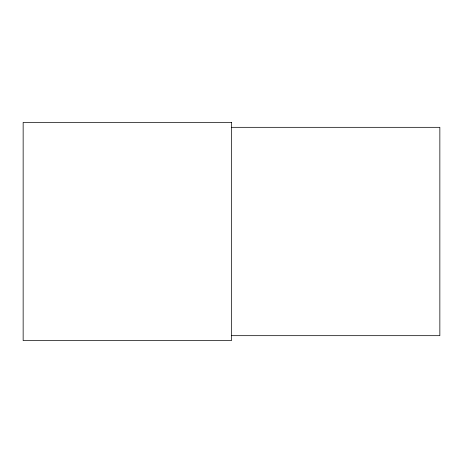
<?xml version="1.0" encoding="UTF-8"?>
<svg xmlns="http://www.w3.org/2000/svg" width="463" height="463" viewBox="0 0 463 463"><rect width="100%" height="100%" fill="white"/><g stroke="black" fill="none" stroke-linecap="round" stroke-linejoin="round"><path stroke-width="0.69" d="M231.5 127.325L439.85 127.325L439.85 335.675L231.5 335.675M231.5 122.411L23.15 122.411L23.15 340.589L231.5 340.589L231.5 122.411"/></g></svg>
